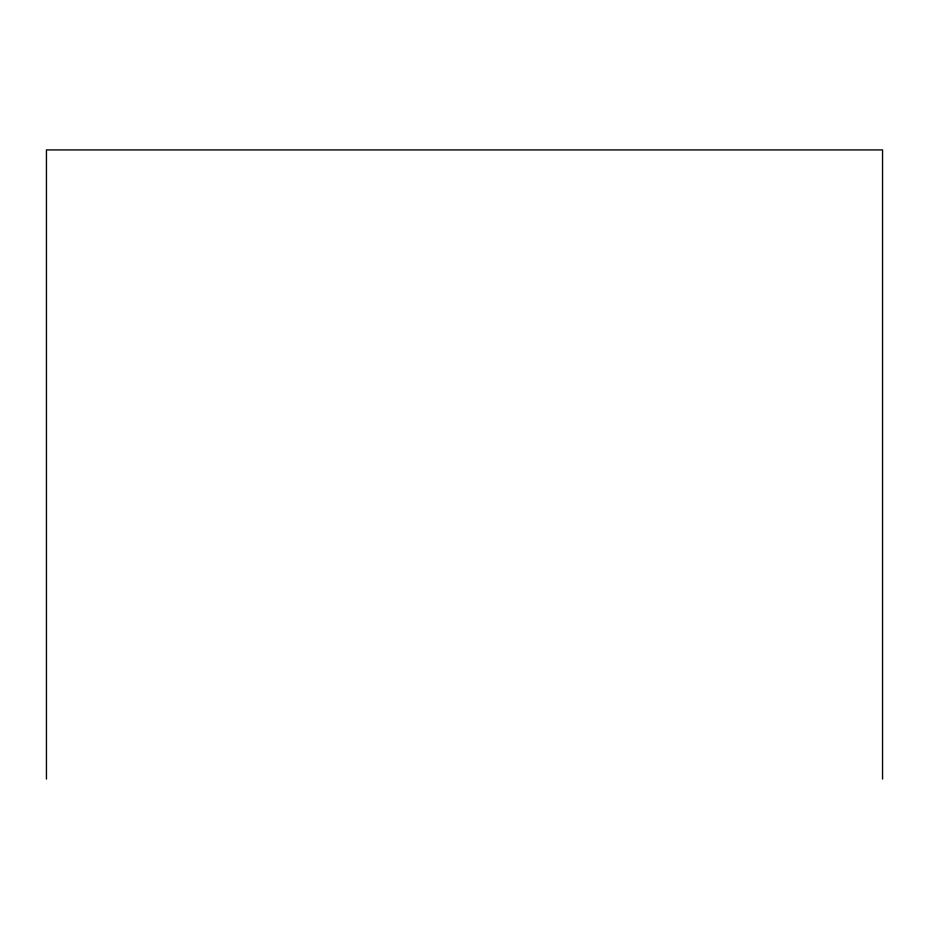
<?xml version="1.0" encoding="UTF-8"?>
<svg xmlns="http://www.w3.org/2000/svg" width="929" height="929" viewBox="0 0 929 929"><rect width="100%" height="100%" fill="white"/><g stroke="black" fill="none" stroke-linecap="round" stroke-linejoin="round"><path stroke-width="1.39" d="M882.55 779.083L882.55 149.917L46.45 149.917L46.45 779.083"/></g></svg>
